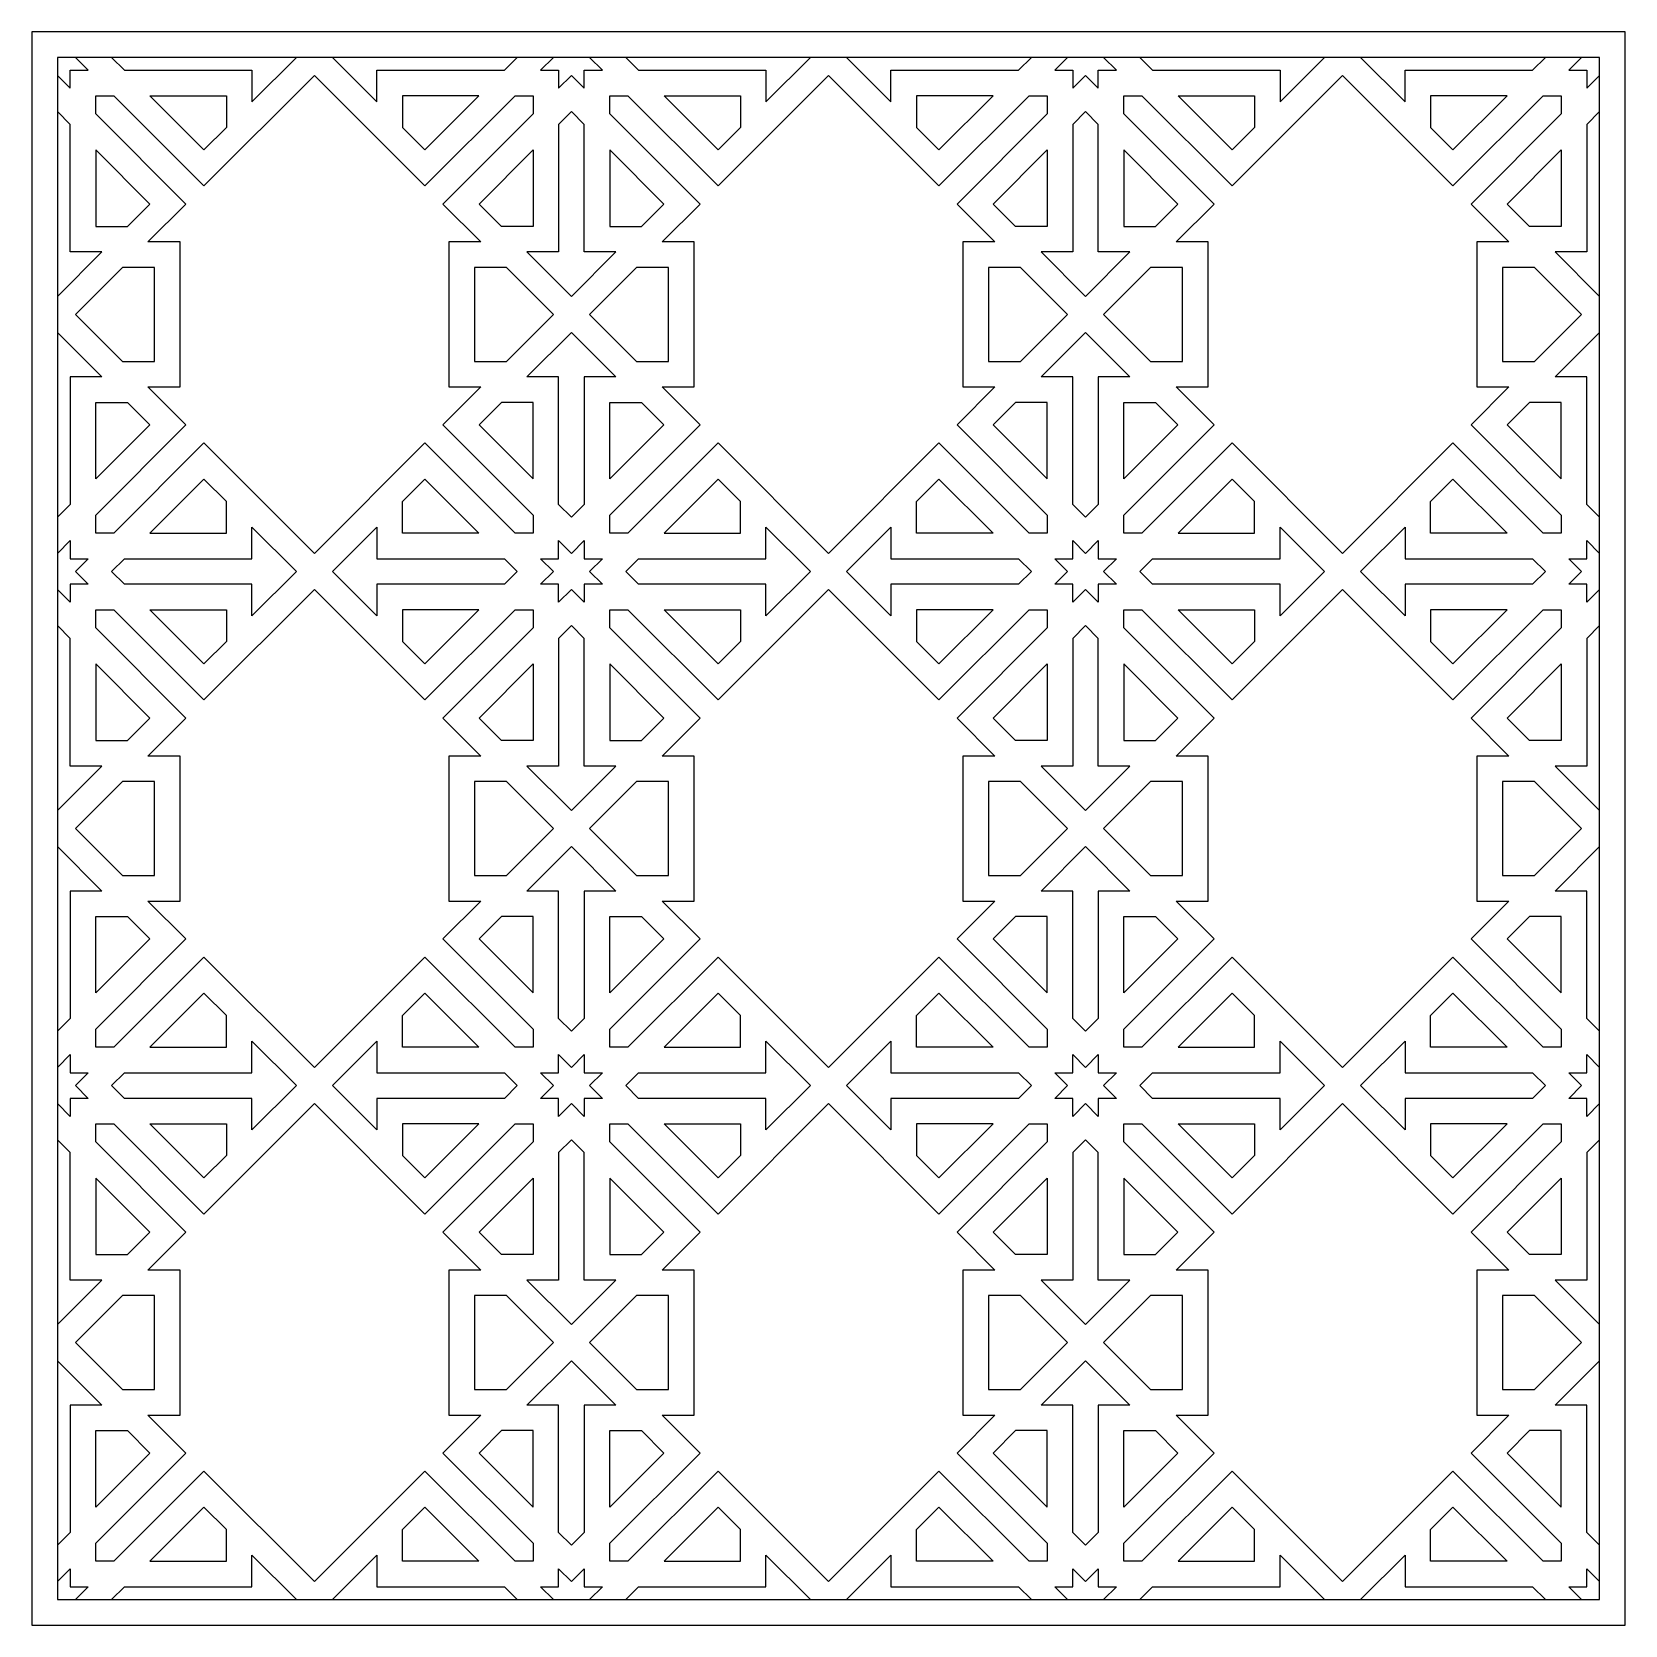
# Model space of a CAD drawing. Extents: x 4379 to 5954, y 15664 to 17240.
import ezdxf

# ---------------------------------------------------------------- set-up
doc = ezdxf.new("R2010")
doc.units = 0
doc.layers.add('DEFAULT_LAYER', color=1, linetype='CONTINUOUS')

msp = doc.modelspace()

# ---------------------------------------------------------------- linework, layer by layer
at = {"layer": 'DEFAULT_LAYER'}
for points in [[(4378.9, 15664.1), (5954.4, 15664.1), (5954.4, 17239.6), (4378.9, 17239.6)], [(4404.2, 15689.4), (5929.1, 15689.4), (5929.1, 17214.3), (4404.2, 17214.3)], [(4658.3, 17196.4), (4767.5, 17087.2), (4856.7, 17176.4), (4874.6, 17176.4), (4874.6, 17158.5), (4785.4, 17069.3), (4822.9, 17031.8), (4791.2, 17031.8), (4791.2, 16888.4), (4822.9, 16888.4), (4785.4, 16850.9), (4874.6, 16761.7), (4874.6, 16743.9), (4856.7, 16743.9), (4767.5, 16833.1), (4658.3, 16723.8), (4549.1, 16833.1), (4459.9, 16743.9), (4442.1, 16743.9), (4442.1, 16761.7), (4531.2, 16850.9), (4493.7, 16888.4), (4525.5, 16888.4), (4525.5, 17031.8), (4493.7, 17031.8), (4531.2, 17069.3), (4442.1, 17158.5), (4442.1, 17176.4), (4459.9, 17176.4), (4549.1, 17087.2)], [(5166.6, 17196.4), (5275.8, 17087.2), (5365, 17176.4), (5382.9, 17176.4), (5382.9, 17158.5), (5293.7, 17069.3), (5331.2, 17031.8), (5299.5, 17031.8), (5299.5, 16888.4), (5331.2, 16888.4), (5293.7, 16850.9), (5382.9, 16761.7), (5382.9, 16743.9), (5365, 16743.9), (5275.8, 16833.1), (5166.6, 16723.8), (5057.4, 16833.1), (4968.3, 16743.9), (4950.4, 16743.9), (4950.4, 16761.7), (5039.6, 16850.9), (5002, 16888.4), (5033.8, 16888.4), (5033.8, 17031.8), (5002, 17031.8), (5039.6, 17069.3), (4950.4, 17158.5), (4950.4, 17176.4), (4968.3, 17176.4), (5057.4, 17087.2)], [(5674.9, 17196.4), (5784.1, 17087.2), (5873.3, 17176.4), (5891.2, 17176.4), (5891.2, 17158.5), (5802, 17069.3), (5839.5, 17031.8), (5807.8, 17031.8), (5807.8, 16888.4), (5839.5, 16888.4), (5802, 16850.9), (5891.2, 16761.7), (5891.2, 16743.9), (5873.3, 16743.9), (5784.1, 16833.1), (5674.9, 16723.8), (5565.7, 16833.1), (5476.6, 16743.9), (5458.7, 16743.9), (5458.7, 16761.7), (5547.9, 16850.9), (5510.3, 16888.4), (5542.1, 16888.4), (5542.1, 17031.8), (5510.3, 17031.8), (5547.9, 17069.3), (5458.7, 17158.5), (5458.7, 17176.4), (5476.6, 17176.4), (5565.7, 17087.2)], [(4495.7, 17176.4), (4571.3, 17176.4), (4571.3, 17145.1), (4549.1, 17122.9)], [(4745.4, 17145.1), (4767.5, 17122.9), (4821, 17176.4), (4745.4, 17176.4)], [(5004, 17176.4), (5079.6, 17176.4), (5079.6, 17145.1), (5057.4, 17122.9)], [(5253.7, 17145.1), (5275.8, 17122.9), (5329.3, 17176.4), (5253.7, 17176.4)], [(5512.3, 17176.4), (5587.9, 17176.4), (5587.9, 17145.1), (5565.7, 17122.9)], [(5762, 17145.1), (5784.1, 17122.9), (5837.6, 17176.4), (5762, 17176.4)], [(4912.5, 17160.7), (4899.8, 17148), (4899.8, 17021.9), (4868.5, 17021.9), (4912.5, 16978), (4956.4, 17021.9), (4925.1, 17021.9), (4925.1, 17148)], [(5420.8, 17160.7), (5408.2, 17148), (5408.2, 17021.9), (5376.9, 17021.9), (5420.8, 16978), (5464.7, 17021.9), (5433.4, 17021.9), (5433.4, 17148)], [(4442.1, 17047.2), (4473.4, 17047.2), (4495.5, 17069.3), (4442.1, 17122.8)], [(4843.3, 17047.2), (4821.1, 17069.3), (4874.6, 17122.8), (4874.6, 17047.2)], [(4950.4, 17047.2), (4981.7, 17047.2), (5003.8, 17069.3), (4950.4, 17122.8)], [(5351.6, 17047.2), (5329.4, 17069.3), (5382.9, 17122.8), (5382.9, 17047.2)], [(5458.7, 17047.2), (5490, 17047.2), (5512.1, 17069.3), (5458.7, 17122.8)], [(5859.9, 17047.2), (5837.8, 17069.3), (5891.2, 17122.8), (5891.2, 17047.2)], [(4500.2, 17006.5), (4468.5, 17006.5), (4422, 16960.1), (4468.5, 16913.7), (4500.2, 16913.7)], [(4816.5, 16913.7), (4848.2, 16913.7), (4894.6, 16960.1), (4848.2, 17006.5), (4816.5, 17006.5)], [(5008.5, 17006.5), (4976.8, 17006.5), (4930.3, 16960.1), (4976.8, 16913.7), (5008.5, 16913.7)], [(5324.8, 16913.7), (5356.5, 16913.7), (5402.9, 16960.1), (5356.5, 17006.5), (5324.8, 17006.5)], [(5516.8, 17006.5), (5485.1, 17006.5), (5438.7, 16960.1), (5485.1, 16913.7), (5516.8, 16913.7)], [(5833.1, 16913.7), (5864.8, 16913.7), (5911.2, 16960.1), (5864.8, 17006.5), (5833.1, 17006.5)], [(4912.5, 16942.3), (4956.4, 16898.3), (4925.1, 16898.3), (4925.1, 16772.2), (4912.5, 16759.6), (4899.8, 16772.2), (4899.8, 16898.3), (4868.5, 16898.3)], [(5420.8, 16942.3), (5464.7, 16898.3), (5433.4, 16898.3), (5433.4, 16772.2), (5420.8, 16759.6), (5408.2, 16772.2), (5408.2, 16898.3), (5376.9, 16898.3)], [(4442.1, 16873.1), (4473.4, 16873.1), (4495.5, 16850.9), (4442.1, 16797.5)], [(4843.3, 16873.1), (4821.1, 16850.9), (4874.6, 16797.5), (4874.6, 16873.1)], [(4950.4, 16873.1), (4981.7, 16873.1), (5003.8, 16850.9), (4950.4, 16797.5)], [(5351.6, 16873.1), (5329.4, 16850.9), (5382.9, 16797.5), (5382.9, 16873.1)], [(5458.7, 16873.1), (5490, 16873.1), (5512.1, 16850.9), (5458.7, 16797.5)], [(5859.9, 16873.1), (5837.8, 16850.9), (5891.2, 16797.5), (5891.2, 16873.1)], [(4495.7, 16743.9), (4571.3, 16743.9), (4571.3, 16775.2), (4549.1, 16797.3)], [(4745.4, 16775.2), (4767.5, 16797.3), (4821, 16743.9), (4745.4, 16743.9)], [(5004, 16743.9), (5079.6, 16743.9), (5079.6, 16775.2), (5057.4, 16797.3)], [(5253.7, 16775.2), (5275.8, 16797.3), (5329.3, 16743.9), (5253.7, 16743.9)], [(5512.3, 16743.9), (5587.9, 16743.9), (5587.9, 16775.2), (5565.7, 16797.3)], [(5762, 16775.2), (5784.1, 16797.3), (5837.6, 16743.9), (5762, 16743.9)], [(4640.5, 16706), (4596.5, 16662), (4596.5, 16693.3), (4470.4, 16693.3), (4457.8, 16706), (4470.4, 16718.6), (4596.5, 16718.6), (4596.5, 16749.9)], [(4858.9, 16706), (4846.2, 16693.3), (4720.1, 16693.3), (4720.1, 16662), (4676.2, 16706), (4720.1, 16749.9), (4720.1, 16718.6), (4846.2, 16718.6)], [(5148.8, 16706), (5104.8, 16662), (5104.8, 16693.3), (4978.7, 16693.3), (4966.1, 16706), (4978.7, 16718.6), (5104.8, 16718.6), (5104.8, 16749.9)], [(5367.2, 16706), (5354.5, 16693.3), (5228.4, 16693.3), (5228.4, 16662), (5184.5, 16706), (5228.4, 16749.9), (5228.4, 16718.6), (5354.5, 16718.6)], [(5657.1, 16706), (5613.1, 16662), (5613.1, 16693.3), (5487, 16693.3), (5474.4, 16706), (5487, 16718.6), (5613.1, 16718.6), (5613.1, 16749.9)], [(5875.5, 16706), (5862.9, 16693.3), (5736.7, 16693.3), (5736.7, 16662), (5692.8, 16706), (5736.7, 16749.9), (5736.7, 16718.6), (5862.9, 16718.6)], [(4912.5, 16723.8), (4925.1, 16736.5), (4925.1, 16718.6), (4943, 16718.6), (4930.3, 16706), (4943, 16693.3), (4925.1, 16693.3), (4925.1, 16675.5), (4912.5, 16688.1), (4899.8, 16675.5), (4899.8, 16693.3), (4882, 16693.3), (4894.6, 16706), (4882, 16718.6), (4899.8, 16718.6), (4899.8, 16736.5)], [(5420.8, 16723.8), (5433.4, 16736.5), (5433.4, 16718.6), (5451.3, 16718.6), (5438.7, 16706), (5451.3, 16693.3), (5433.4, 16693.3), (5433.4, 16675.5), (5420.8, 16688.1), (5408.2, 16675.5), (5408.2, 16693.3), (5390.3, 16693.3), (5402.9, 16706), (5390.3, 16718.6), (5408.2, 16718.6), (5408.2, 16736.5)], [(4658.3, 16688.1), (4767.5, 16578.9), (4856.7, 16668.1), (4874.6, 16668.1), (4874.6, 16650.2), (4785.4, 16561), (4822.9, 16523.5), (4791.2, 16523.5), (4791.2, 16380.1), (4822.9, 16380.1), (4785.4, 16342.6), (4874.6, 16253.4), (4874.6, 16235.6), (4856.7, 16235.6), (4767.5, 16324.7), (4658.3, 16215.5), (4549.1, 16324.7), (4459.9, 16235.6), (4442.1, 16235.6), (4442.1, 16253.4), (4531.2, 16342.6), (4493.7, 16380.1), (4525.5, 16380.1), (4525.5, 16523.5), (4493.7, 16523.5), (4531.2, 16561), (4442.1, 16650.2), (4442.1, 16668.1), (4459.9, 16668.1), (4549.1, 16578.9)], [(5166.6, 16688.1), (5275.8, 16578.9), (5365, 16668.1), (5382.9, 16668.1), (5382.9, 16650.2), (5293.7, 16561), (5331.2, 16523.5), (5299.5, 16523.5), (5299.5, 16380.1), (5331.2, 16380.1), (5293.7, 16342.6), (5382.9, 16253.4), (5382.9, 16235.6), (5365, 16235.6), (5275.8, 16324.7), (5166.6, 16215.5), (5057.4, 16324.7), (4968.3, 16235.6), (4950.4, 16235.6), (4950.4, 16253.4), (5039.6, 16342.6), (5002, 16380.1), (5033.8, 16380.1), (5033.8, 16523.5), (5002, 16523.5), (5039.6, 16561), (4950.4, 16650.2), (4950.4, 16668.1), (4968.3, 16668.1), (5057.4, 16578.9)], [(5674.9, 16688.1), (5784.1, 16578.9), (5873.3, 16668.1), (5891.2, 16668.1), (5891.2, 16650.2), (5802, 16561), (5839.5, 16523.5), (5807.8, 16523.5), (5807.8, 16380.1), (5839.5, 16380.1), (5802, 16342.6), (5891.2, 16253.4), (5891.2, 16235.6), (5873.3, 16235.6), (5784.1, 16324.7), (5674.9, 16215.5), (5565.7, 16324.7), (5476.6, 16235.6), (5458.7, 16235.6), (5458.7, 16253.4), (5547.9, 16342.6), (5510.3, 16380.1), (5542.1, 16380.1), (5542.1, 16523.5), (5510.3, 16523.5), (5547.9, 16561), (5458.7, 16650.2), (5458.7, 16668.1), (5476.6, 16668.1), (5565.7, 16578.9)], [(4495.7, 16668.1), (4571.3, 16668.1), (4571.3, 16636.8), (4549.1, 16614.6)], [(4745.4, 16636.8), (4767.5, 16614.6), (4821, 16668.1), (4745.4, 16668.1)], [(5004, 16668.1), (5079.6, 16668.1), (5079.6, 16636.8), (5057.4, 16614.6)], [(5253.7, 16636.8), (5275.8, 16614.6), (5329.3, 16668.1), (5253.7, 16668.1)], [(5512.3, 16668.1), (5587.9, 16668.1), (5587.9, 16636.8), (5565.7, 16614.6)], [(5762, 16636.8), (5784.1, 16614.6), (5837.6, 16668.1), (5762, 16668.1)], [(4912.5, 16652.4), (4899.8, 16639.7), (4899.8, 16513.6), (4868.5, 16513.6), (4912.5, 16469.7), (4956.4, 16513.6), (4925.1, 16513.6), (4925.1, 16639.7)], [(5420.8, 16652.4), (5408.2, 16639.7), (5408.2, 16513.6), (5376.9, 16513.6), (5420.8, 16469.7), (5464.7, 16513.6), (5433.4, 16513.6), (5433.4, 16639.7)], [(4442.1, 16538.9), (4473.4, 16538.9), (4495.5, 16561), (4442.1, 16614.5)], [(4843.3, 16538.9), (4821.1, 16561), (4874.6, 16614.5), (4874.6, 16538.9)], [(4950.4, 16538.9), (4981.7, 16538.9), (5003.8, 16561), (4950.4, 16614.5)], [(5351.6, 16538.9), (5329.4, 16561), (5382.9, 16614.5), (5382.9, 16538.9)], [(5458.7, 16538.9), (5490, 16538.9), (5512.1, 16561), (5458.7, 16614.5)], [(5859.9, 16538.9), (5837.8, 16561), (5891.2, 16614.5), (5891.2, 16538.9)], [(4500.2, 16498.2), (4468.5, 16498.2), (4422, 16451.8), (4468.5, 16405.4), (4500.2, 16405.4)], [(4816.5, 16405.4), (4848.2, 16405.4), (4894.6, 16451.8), (4848.2, 16498.2), (4816.5, 16498.2)], [(5008.5, 16498.2), (4976.8, 16498.2), (4930.3, 16451.8), (4976.8, 16405.4), (5008.5, 16405.4)], [(5324.8, 16405.4), (5356.5, 16405.4), (5402.9, 16451.8), (5356.5, 16498.2), (5324.8, 16498.2)], [(5516.8, 16498.2), (5485.1, 16498.2), (5438.7, 16451.8), (5485.1, 16405.4), (5516.8, 16405.4)], [(5833.1, 16405.4), (5864.8, 16405.4), (5911.2, 16451.8), (5864.8, 16498.2), (5833.1, 16498.2)], [(4912.5, 16251.3), (4899.8, 16263.9), (4899.8, 16390), (4868.5, 16390), (4912.5, 16434), (4956.4, 16390), (4925.1, 16390), (4925.1, 16263.9)], [(5420.8, 16251.3), (5408.2, 16263.9), (5408.2, 16390), (5376.9, 16390), (5420.8, 16434), (5464.7, 16390), (5433.4, 16390), (5433.4, 16263.9)], [(4442.1, 16364.7), (4473.4, 16364.7), (4495.5, 16342.6), (4442.1, 16289.2)], [(4843.3, 16364.7), (4821.1, 16342.6), (4874.6, 16289.2), (4874.6, 16364.7)], [(4950.4, 16364.7), (4981.7, 16364.7), (5003.8, 16342.6), (4950.4, 16289.2)], [(5351.6, 16364.7), (5329.4, 16342.6), (5382.9, 16289.2), (5382.9, 16364.7)], [(5458.7, 16364.7), (5490, 16364.7), (5512.1, 16342.6), (5458.7, 16289.2)], [(5859.9, 16364.7), (5837.8, 16342.6), (5891.2, 16289.2), (5891.2, 16364.7)], [(4495.7, 16235.6), (4571.3, 16235.6), (4571.3, 16266.9), (4549.1, 16289)], [(4745.4, 16266.9), (4767.5, 16289), (4821, 16235.6), (4745.4, 16235.6)], [(5004, 16235.6), (5079.6, 16235.6), (5079.6, 16266.9), (5057.4, 16289)], [(5253.7, 16266.9), (5275.8, 16289), (5329.3, 16235.6), (5253.7, 16235.6)], [(5512.3, 16235.6), (5587.9, 16235.6), (5587.9, 16266.9), (5565.7, 16289)], [(5762, 16266.9), (5784.1, 16289), (5837.6, 16235.6), (5762, 16235.6)], [(4640.5, 16197.7), (4596.5, 16153.7), (4596.5, 16185), (4470.4, 16185), (4457.8, 16197.7), (4470.4, 16210.3), (4596.5, 16210.3), (4596.5, 16241.6)], [(4858.9, 16197.7), (4846.2, 16185), (4720.1, 16185), (4720.1, 16153.7), (4676.2, 16197.7), (4720.1, 16241.6), (4720.1, 16210.3), (4846.2, 16210.3)], [(4912.5, 16215.5), (4925.1, 16228.2), (4925.1, 16210.3), (4943, 16210.3), (4930.3, 16197.7), (4943, 16185), (4925.1, 16185), (4925.1, 16167.2), (4912.5, 16179.8), (4899.8, 16167.2), (4899.8, 16185), (4882, 16185), (4894.6, 16197.7), (4882, 16210.3), (4899.8, 16210.3), (4899.8, 16228.2)], [(5148.8, 16197.7), (5104.8, 16153.7), (5104.8, 16185), (4978.7, 16185), (4966.1, 16197.7), (4978.7, 16210.3), (5104.8, 16210.3), (5104.8, 16241.6)], [(5367.2, 16197.7), (5354.5, 16185), (5228.4, 16185), (5228.4, 16153.7), (5184.5, 16197.7), (5228.4, 16241.6), (5228.4, 16210.3), (5354.5, 16210.3)], [(5420.8, 16215.5), (5433.4, 16228.2), (5433.4, 16210.3), (5451.3, 16210.3), (5438.7, 16197.7), (5451.3, 16185), (5433.4, 16185), (5433.4, 16167.2), (5420.8, 16179.8), (5408.2, 16167.2), (5408.2, 16185), (5390.3, 16185), (5402.9, 16197.7), (5390.3, 16210.3), (5408.2, 16210.3), (5408.2, 16228.2)], [(5657.1, 16197.7), (5613.1, 16153.7), (5613.1, 16185), (5487, 16185), (5474.4, 16197.7), (5487, 16210.3), (5613.1, 16210.3), (5613.1, 16241.6)], [(5875.5, 16197.7), (5862.9, 16185), (5736.7, 16185), (5736.7, 16153.7), (5692.8, 16197.7), (5736.7, 16241.6), (5736.7, 16210.3), (5862.9, 16210.3)], [(4658.3, 16179.8), (4767.5, 16070.6), (4856.7, 16159.8), (4874.6, 16159.8), (4874.6, 16141.9), (4785.4, 16052.7), (4822.9, 16015.2), (4791.2, 16015.2), (4791.2, 15871.8), (4822.9, 15871.8), (4785.4, 15834.3), (4874.6, 15745.1), (4874.6, 15727.3), (4856.7, 15727.3), (4767.5, 15816.4), (4658.3, 15707.2), (4549.1, 15816.4), (4459.9, 15727.3), (4442.1, 15727.3), (4442.1, 15745.1), (4531.2, 15834.3), (4493.7, 15871.8), (4525.5, 15871.8), (4525.5, 16015.2), (4493.7, 16015.2), (4531.2, 16052.7), (4442.1, 16141.9), (4442.1, 16159.8), (4459.9, 16159.8), (4549.1, 16070.6)], [(5166.6, 16179.8), (5275.8, 16070.6), (5365, 16159.8), (5382.9, 16159.8), (5382.9, 16141.9), (5293.7, 16052.7), (5331.2, 16015.2), (5299.5, 16015.2), (5299.5, 15871.8), (5331.2, 15871.8), (5293.7, 15834.3), (5382.9, 15745.1), (5382.9, 15727.3), (5365, 15727.3), (5275.8, 15816.4), (5166.6, 15707.2), (5057.4, 15816.4), (4968.3, 15727.3), (4950.4, 15727.3), (4950.4, 15745.1), (5039.6, 15834.3), (5002, 15871.8), (5033.8, 15871.8), (5033.8, 16015.2), (5002, 16015.2), (5039.6, 16052.7), (4950.4, 16141.9), (4950.4, 16159.8), (4968.3, 16159.8), (5057.4, 16070.6)], [(5674.9, 16179.8), (5784.1, 16070.6), (5873.3, 16159.8), (5891.2, 16159.8), (5891.2, 16141.9), (5802, 16052.7), (5839.5, 16015.2), (5807.8, 16015.2), (5807.8, 15871.8), (5839.5, 15871.8), (5802, 15834.3), (5891.2, 15745.1), (5891.2, 15727.3), (5873.3, 15727.3), (5784.1, 15816.4), (5674.9, 15707.2), (5565.7, 15816.4), (5476.6, 15727.3), (5458.7, 15727.3), (5458.7, 15745.1), (5547.9, 15834.3), (5510.3, 15871.8), (5542.1, 15871.8), (5542.1, 16015.2), (5510.3, 16015.2), (5547.9, 16052.7), (5458.7, 16141.9), (5458.7, 16159.8), (5476.6, 16159.8), (5565.7, 16070.6)], [(4495.7, 16159.8), (4571.3, 16159.8), (4571.3, 16128.5), (4549.1, 16106.3)], [(4745.4, 16128.5), (4767.5, 16106.3), (4821, 16159.8), (4745.4, 16159.8)], [(5004, 16159.8), (5079.6, 16159.8), (5079.6, 16128.5), (5057.4, 16106.3)], [(5253.7, 16128.5), (5275.8, 16106.3), (5329.3, 16159.8), (5253.7, 16159.8)], [(5512.3, 16159.8), (5587.9, 16159.8), (5587.9, 16128.5), (5565.7, 16106.3)], [(5762, 16128.5), (5784.1, 16106.3), (5837.6, 16159.8), (5762, 16159.8)], [(4912.5, 16144.1), (4899.8, 16131.4), (4899.8, 16005.3), (4868.5, 16005.3), (4912.5, 15961.4), (4956.4, 16005.3), (4925.1, 16005.3), (4925.1, 16131.4)], [(5420.8, 16144.1), (5408.2, 16131.4), (5408.2, 16005.3), (5376.9, 16005.3), (5420.8, 15961.4), (5464.7, 16005.3), (5433.4, 16005.3), (5433.4, 16131.4)], [(4442.1, 16030.6), (4473.4, 16030.6), (4495.5, 16052.7), (4442.1, 16106.2)], [(4843.3, 16030.6), (4821.1, 16052.7), (4874.6, 16106.2), (4874.6, 16030.6)], [(4950.4, 16030.6), (4981.7, 16030.6), (5003.8, 16052.7), (4950.4, 16106.2)], [(5351.6, 16030.6), (5329.4, 16052.7), (5382.9, 16106.2), (5382.9, 16030.6)], [(5458.7, 16030.6), (5490, 16030.6), (5512.1, 16052.7), (5458.7, 16106.2)], [(5859.9, 16030.6), (5837.8, 16052.7), (5891.2, 16106.2), (5891.2, 16030.6)], [(4500.2, 15989.9), (4468.5, 15989.9), (4422, 15943.5), (4468.5, 15897.1), (4500.2, 15897.1)], [(4816.5, 15897.1), (4848.2, 15897.1), (4894.6, 15943.5), (4848.2, 15989.9), (4816.5, 15989.9)], [(5008.5, 15989.9), (4976.8, 15989.9), (4930.3, 15943.5), (4976.8, 15897.1), (5008.5, 15897.1)], [(5324.8, 15897.1), (5356.5, 15897.1), (5402.9, 15943.5), (5356.5, 15989.9), (5324.8, 15989.9)], [(5516.8, 15989.9), (5485.1, 15989.9), (5438.7, 15943.5), (5485.1, 15897.1), (5516.8, 15897.1)], [(5833.1, 15897.1), (5864.8, 15897.1), (5911.2, 15943.5), (5864.8, 15989.9), (5833.1, 15989.9)], [(4912.5, 15925.6), (4956.4, 15881.7), (4925.1, 15881.7), (4925.1, 15755.6), (4912.5, 15743), (4899.8, 15755.6), (4899.8, 15881.7), (4868.5, 15881.7)], [(5420.8, 15743), (5408.2, 15755.6), (5408.2, 15881.7), (5376.9, 15881.7), (5420.8, 15925.6), (5464.7, 15881.7), (5433.4, 15881.7), (5433.4, 15755.6)], [(4442.1, 15856.4), (4473.4, 15856.4), (4495.5, 15834.3), (4442.1, 15780.9)], [(4843.3, 15856.4), (4821.1, 15834.3), (4874.6, 15780.9), (4874.6, 15856.4)], [(4950.4, 15856.4), (4981.7, 15856.4), (5003.8, 15834.3), (4950.4, 15780.9)], [(5351.6, 15856.4), (5329.4, 15834.3), (5382.9, 15780.9), (5382.9, 15856.4)], [(5458.7, 15856.4), (5490, 15856.4), (5512.1, 15834.3), (5458.7, 15780.9)], [(5859.9, 15856.4), (5837.8, 15834.3), (5891.2, 15780.9), (5891.2, 15856.4)], [(4495.7, 15727.3), (4571.3, 15727.3), (4571.3, 15758.6), (4549.1, 15780.7)], [(4745.4, 15758.6), (4767.5, 15780.7), (4821, 15727.3), (4745.4, 15727.3)], [(5004, 15727.3), (5079.6, 15727.3), (5079.6, 15758.6), (5057.4, 15780.7)], [(5253.7, 15758.6), (5275.8, 15780.7), (5329.3, 15727.3), (5253.7, 15727.3)], [(5512.3, 15727.3), (5587.9, 15727.3), (5587.9, 15758.6), (5565.7, 15780.7)], [(5762, 15758.6), (5784.1, 15780.7), (5837.6, 15727.3), (5762, 15727.3)]]:
    msp.add_lwpolyline(points, close=True, dxfattribs=at)
for points in [[(4404.2, 17196.4), (4416.8, 17183.8), (4416.8, 17201.6), (4434.7, 17201.6), (4422, 17214.3)], [(4457.8, 17214.3), (4470.4, 17201.6), (4596.5, 17201.6), (4596.5, 17170.3), (4640.5, 17214.3)], [(4676.2, 17214.3), (4720.1, 17170.3), (4720.1, 17201.6), (4846.2, 17201.6), (4858.9, 17214.3)], [(4894.6, 17214.3), (4882, 17201.6), (4899.8, 17201.6), (4899.8, 17183.8), (4912.5, 17196.4), (4925.1, 17183.8), (4925.1, 17201.6), (4943, 17201.6), (4930.3, 17214.3)], [(4966.1, 17214.3), (4978.7, 17201.6), (5104.8, 17201.6), (5104.8, 17170.3), (5148.8, 17214.3)], [(5184.5, 17214.3), (5228.4, 17170.3), (5228.4, 17201.6), (5354.5, 17201.6), (5367.2, 17214.3)], [(5402.9, 17214.3), (5390.3, 17201.6), (5408.2, 17201.6), (5408.2, 17183.8), (5420.8, 17196.4), (5433.4, 17183.8), (5433.4, 17201.6), (5451.3, 17201.6), (5438.7, 17214.3)], [(5474.4, 17214.3), (5487, 17201.6), (5613.1, 17201.6), (5613.1, 17170.3), (5657.1, 17214.3)], [(5692.8, 17214.3), (5736.7, 17170.3), (5736.7, 17201.6), (5862.9, 17201.6), (5875.5, 17214.3)], [(5911.2, 17214.3), (5898.6, 17201.6), (5916.5, 17201.6), (5916.5, 17183.8), (5929.1, 17196.4)], [(4404.2, 16978), (4448.1, 17021.9), (4416.8, 17021.9), (4416.8, 17148), (4404.2, 17160.7)], [(5929.1, 17160.7), (5916.5, 17148), (5916.5, 17021.9), (5885.2, 17021.9), (5929.1, 16978)], [(4404.2, 16942.3), (4448.1, 16898.3), (4416.8, 16898.3), (4416.8, 16772.2), (4404.2, 16759.6)], [(5929.1, 16759.6), (5916.5, 16772.2), (5916.5, 16898.3), (5885.2, 16898.3), (5929.1, 16942.3)], [(4404.2, 16723.8), (4416.8, 16736.5), (4416.8, 16718.6), (4434.7, 16718.6), (4422, 16706), (4434.7, 16693.3), (4416.8, 16693.3), (4416.8, 16675.5), (4404.2, 16688.1)], [(5929.1, 16688.1), (5916.5, 16675.5), (5916.5, 16693.3), (5898.6, 16693.3), (5911.2, 16706), (5898.6, 16718.6), (5916.5, 16718.6), (5916.5, 16736.5), (5929.1, 16723.8)], [(4404.2, 16469.7), (4448.1, 16513.6), (4416.8, 16513.6), (4416.8, 16639.7), (4404.2, 16652.4)], [(5929.1, 16652.4), (5916.5, 16639.7), (5916.5, 16513.6), (5885.2, 16513.6), (5929.1, 16469.7)], [(4404.2, 16434), (4448.1, 16390), (4416.8, 16390), (4416.8, 16263.9), (4404.2, 16251.3)], [(5929.1, 16251.3), (5916.5, 16263.9), (5916.5, 16390), (5885.2, 16390), (5929.1, 16434)], [(4404.2, 16215.5), (4416.8, 16228.2), (4416.8, 16210.3), (4434.7, 16210.3), (4422, 16197.7), (4434.7, 16185), (4416.8, 16185), (4416.8, 16167.2), (4404.2, 16179.8)], [(5929.1, 16179.8), (5916.5, 16167.2), (5916.5, 16185), (5898.6, 16185), (5911.2, 16197.7), (5898.6, 16210.3), (5916.5, 16210.3), (5916.5, 16228.2), (5929.1, 16215.5)], [(4404.2, 15961.4), (4448.1, 16005.3), (4416.8, 16005.3), (4416.8, 16131.4), (4404.2, 16144.1)], [(5929.1, 16144.1), (5916.5, 16131.4), (5916.5, 16005.3), (5885.2, 16005.3), (5929.1, 15961.4)], [(4404.2, 15925.6), (4448.1, 15881.7), (4416.8, 15881.7), (4416.8, 15755.6), (4404.2, 15743)], [(5929.1, 15743), (5916.5, 15755.6), (5916.5, 15881.7), (5885.2, 15881.7), (5929.1, 15925.6)], [(4457.8, 15689.4), (4470.4, 15702), (4596.5, 15702), (4596.5, 15733.3), (4640.5, 15689.4)], [(4676.2, 15689.4), (4720.1, 15733.3), (4720.1, 15702), (4846.2, 15702), (4858.9, 15689.4)], [(4966.1, 15689.4), (4978.7, 15702), (5104.8, 15702), (5104.8, 15733.3), (5148.8, 15689.4)], [(5184.5, 15689.4), (5228.4, 15733.3), (5228.4, 15702), (5354.5, 15702), (5367.2, 15689.4)], [(5474.4, 15689.4), (5487, 15702), (5613.1, 15702), (5613.1, 15733.3), (5657.1, 15689.4)], [(5692.8, 15689.4), (5736.7, 15733.3), (5736.7, 15702), (5862.9, 15702), (5875.5, 15689.4)], [(4404.2, 15707.2), (4416.8, 15719.9), (4416.8, 15702), (4434.7, 15702), (4422, 15689.4)], [(4894.6, 15689.4), (4882, 15702), (4899.8, 15702), (4899.8, 15719.9), (4912.5, 15707.2), (4925.1, 15719.9), (4925.1, 15702), (4943, 15702), (4930.3, 15689.4)], [(5402.9, 15689.4), (5390.3, 15702), (5408.2, 15702), (5408.2, 15719.9), (5420.8, 15707.2), (5433.4, 15719.9), (5433.4, 15702), (5451.3, 15702), (5438.7, 15689.4)], [(5911.2, 15689.4), (5898.6, 15702), (5916.5, 15702), (5916.5, 15719.9), (5929.1, 15707.2)]]:
    msp.add_lwpolyline(points, dxfattribs=at)

doc.saveas('drawing.dxf')
